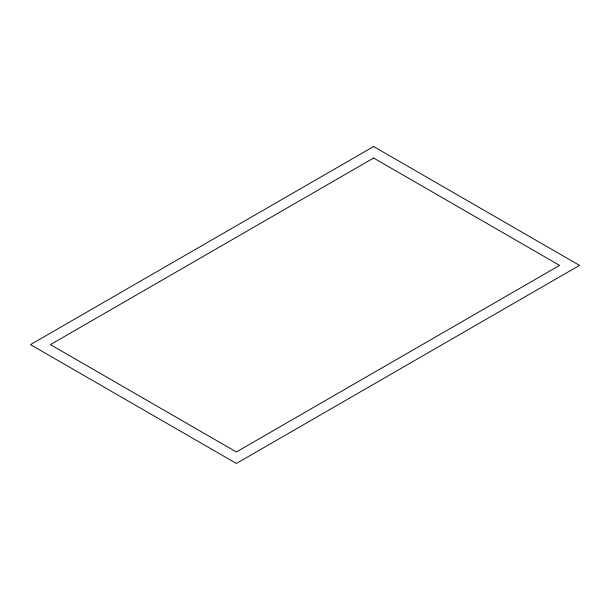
<?xml version="1.0" encoding="UTF-8"?>
<svg xmlns="http://www.w3.org/2000/svg" width="610" height="610" viewBox="0 0 610 610"><rect width="100%" height="100%" fill="white"/><g stroke="black" fill="none" stroke-linecap="round" stroke-linejoin="round"><path stroke-width="0.91" d="M373.625 146.522L30.5 344.619L236.375 463.478L579.5 265.38L373.625 146.522M373.625 158.028L50.432 344.619L236.375 451.972L559.568 265.38L373.625 158.028"/></g></svg>
